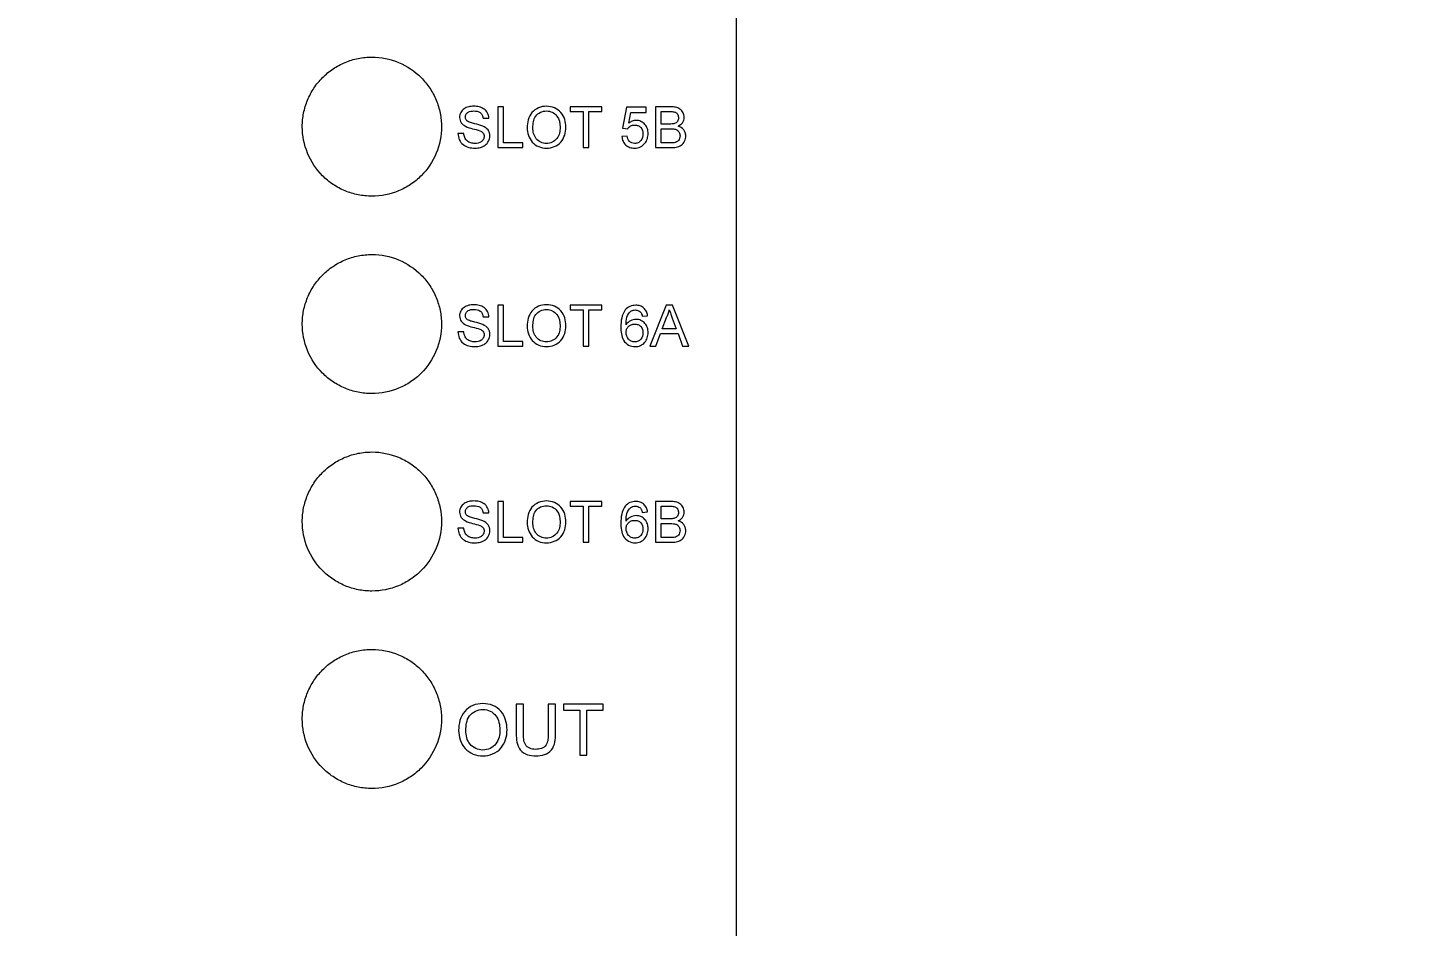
# Model space of a CAD drawing. Header units: millimetres. Extents: x -565 to 210, y 0 to 297.
# Drawn here: x 86.14 to 121.3, y 128.44 to 151.04 of the extents above; entities that cross this region are included whole.
import ezdxf

# ---------------------------------------------------------------- set-up
doc = ezdxf.new("R2010")
doc.units = ezdxf.units.MM
doc.styles.add('SLDTEXTSTYLE2', font='TXT', dxfattribs={"width": 0.605})
doc.dimstyles.new('SLDDIMSTYLE0', dxfattribs={"dimtxt": 2.568319, "dimasz": 3.5, "dimexe": 0, "dimexo": 0.0625, "dimgap": 0.64208, "dimtad": 2, "dimrnd": 1e-09, "dimzin": 12, "dimdsep": 46, "dimtxsty": 'SLDTEXTSTYLE2', "dimsah": 1, "dimcen": 0.09, "dimadec": 0, "dimazin": 0, "dimtfac": 1, "dimtofl": 0, "dimtmove": 0, "dimatfit": 3, "dimfxl": 1, "dimtolj": 1, "dimtzin": 12, "dimarcsym": 0})
doc.dimstyles.new('SLDDIMSTYLE3', dxfattribs={"dimtxt": 2.568319, "dimasz": 3.5, "dimexe": 0, "dimexo": 0.0625, "dimgap": 0.64208, "dimtad": 2, "dimrnd": 1e-09, "dimzin": 12, "dimdsep": 46, "dimtxsty": 'SLDTEXTSTYLE2', "dimblk1": 'NONE', "dimblk2": 'NONE', "dimsah": 1, "dimcen": 0.09, "dimadec": 0, "dimazin": 0, "dimtfac": 1, "dimtofl": 0, "dimtmove": 0, "dimatfit": 3, "dimldrblk": 'NONE', "dimfxl": 1, "dimtolj": 1, "dimtzin": 12, "dimarcsym": 0})

# ---------------------------------------------------------------- blocks, each defined once
blk = doc.blocks.new('*D4')
at = {"color": 7, "linetype": 'Continuous', "lineweight": 0}
for p, q in [((87.635, 263.055), (69.466, 263.055)), ((70.466, 263.055), (70.466, 108.812)), ((88.135, 108.812), (69.466, 108.812))]:
    blk.add_line(p, q, dxfattribs=at)
for points in [[(70.466, 263.055), (69.928, 259.555), (71.005, 259.555)], [(70.466, 108.812), (71.005, 112.312), (69.928, 112.312)]]:
    blk.add_solid(points, dxfattribs=at)
at = {"color": 7, "linetype": 'Continuous', "lineweight": 0, "insert": (67.056, 195.688), "char_height": 2.6458, "attachment_point": 1, "rotation": 90, "style": 'SLDTEXTSTYLE2'}
blk.add_mtext('154.24', dxfattribs=at)
blk = doc.blocks.new('*D23')
at = {"color": 7, "linetype": 'Continuous', "lineweight": 0, "attachment_point": 1, "rotation": 353.613, "style": 'SLDTEXTSTYLE2'}
for s, insert, char_height in [('R', (122.903, 170.12), 2.646), ('719.48', (125.434, 169.837), 2.6458)]:
    blk.add_mtext(s, dxfattribs=dict(at, insert=insert, char_height=char_height))
blk = doc.blocks.new('_NONE')

msp = doc.modelspace()

# ---------------------------------------------------------------- linework, layer by layer
at = {"color": 7, "linetype": 'Continuous', "lineweight": 15}
for p, q in [((103.945, 243.655), (103.945, 111.76)), ((97.583, 148.765), (97.728, 148.765)), ((97.952, 149.054), (97.952, 148.027)), ((98.097, 149.054), (97.952, 149.054)), ((98.097, 148.146), (98.097, 149.054)), ((99.77, 149.054), (99.77, 148.936)), ((100.573, 149.054), (99.77, 149.054)), ((99.77, 148.936), (100.099, 148.936)), ((100.099, 148.936), (100.099, 148.027)), ((100.244, 148.936), (100.573, 148.936)), ((100.244, 148.027), (100.244, 148.936)), ((100.573, 148.936), (100.573, 149.054)), ((101.192, 149.041), (101.087, 148.514)), ((101.68, 149.041), (101.192, 149.041)), ((101.248, 148.643), (101.3, 148.909)), ((101.3, 148.909), (101.68, 148.909)), ((101.68, 148.909), (101.68, 149.041)), ((101.917, 149.054), (101.917, 148.027)), ((102.301, 149.054), (101.917, 149.054)), ((102.061, 148.936), (102.257, 148.936)), ((102.061, 148.62), (102.061, 148.936)), ((101.087, 148.514), (101.219, 148.501)), ((102.273, 148.62), (102.061, 148.62)), ((102.061, 148.501), (102.288, 148.501)), ((102.061, 148.146), (102.061, 148.501)), ((97.096, 148.383), (96.951, 148.383)), ((98.584, 148.146), (98.097, 148.146)), ((98.584, 148.027), (98.584, 148.146)), ((101.205, 148.317), (101.074, 148.304)), ((102.305, 148.146), (102.061, 148.146)), ((97.952, 148.027), (98.584, 148.027)), ((100.099, 148.027), (100.244, 148.027)), ((101.917, 148.027), (102.302, 148.027)), ((98.097, 144.06), (97.952, 144.06)), ((97.952, 144.06), (97.952, 143.033)), ((98.097, 143.151), (98.097, 144.06)), ((100.573, 144.06), (99.77, 144.06)), ((99.77, 144.06), (99.77, 143.942)), ((99.77, 143.942), (100.099, 143.942)), ((100.099, 143.942), (100.099, 143.033)), ((100.244, 143.942), (100.573, 143.942)), ((100.244, 143.033), (100.244, 143.942)), ((100.573, 143.942), (100.573, 144.06)), ((102.184, 144.06), (101.776, 143.033)), ((102.347, 144.06), (102.184, 144.06)), ((102.755, 143.033), (102.347, 144.06)), ((97.583, 143.771), (97.728, 143.771)), ((101.587, 143.784), (101.719, 143.797)), ((102.09, 143.468), (102.195, 143.752)), ((102.341, 143.738), (102.441, 143.468)), ((97.096, 143.389), (96.951, 143.389)), ((98.584, 143.151), (98.097, 143.151)), ((98.584, 143.033), (98.584, 143.151)), ((101.93, 143.033), (102.047, 143.349)), ((102.047, 143.349), (102.485, 143.349)), ((102.441, 143.468), (102.09, 143.468)), ((102.485, 143.349), (102.601, 143.033)), ((97.952, 143.033), (98.584, 143.033)), ((100.099, 143.033), (100.244, 143.033)), ((101.776, 143.033), (101.93, 143.033)), ((102.601, 143.033), (102.755, 143.033)), ((97.952, 139.122), (97.952, 138.095)), ((98.097, 139.122), (97.952, 139.122)), ((98.097, 138.214), (98.097, 139.122)), ((100.573, 139.122), (99.77, 139.122)), ((99.77, 139.122), (99.77, 139.004)), ((99.77, 139.004), (100.099, 139.004)), ((100.099, 139.004), (100.099, 138.095)), ((100.244, 139.004), (100.573, 139.004)), ((100.244, 138.095), (100.244, 139.004)), ((100.573, 139.004), (100.573, 139.122)), ((101.917, 139.122), (101.917, 138.095)), ((102.301, 139.122), (101.917, 139.122)), ((102.061, 139.004), (102.257, 139.004)), ((102.061, 138.688), (102.061, 139.004)), ((97.583, 138.833), (97.728, 138.833)), ((101.587, 138.846), (101.719, 138.859)), ((102.273, 138.688), (102.061, 138.688)), ((102.061, 138.569), (102.288, 138.569)), ((102.061, 138.214), (102.061, 138.569)), ((97.096, 138.451), (96.951, 138.451)), ((98.584, 138.214), (98.097, 138.214)), ((98.584, 138.095), (98.584, 138.214)), ((102.305, 138.214), (102.061, 138.214)), ((97.952, 138.095), (98.584, 138.095)), ((100.099, 138.095), (100.244, 138.095)), ((101.917, 138.095), (102.302, 138.095)), ((98.416, 134.021), (98.416, 133.282)), ((98.598, 134.021), (98.416, 134.021)), ((98.598, 133.291), (98.598, 134.021)), ((99.404, 134.021), (99.223, 134.021)), ((99.223, 134.021), (99.223, 133.291)), ((99.404, 133.282), (99.404, 134.021)), ((99.602, 134.021), (99.602, 133.873)), ((100.606, 134.021), (99.602, 134.021)), ((100.606, 133.873), (100.606, 134.021)), ((99.602, 133.873), (100.013, 133.873)), ((100.013, 133.873), (100.013, 132.737)), ((100.195, 133.873), (100.606, 133.873)), ((100.195, 132.737), (100.195, 133.873)), ((100.013, 132.737), (100.195, 132.737))]:
    msp.add_line(p, q, dxfattribs=at)
for points, knots in [([(96.535, 148.554), (96.535, 148.669), (96.524, 148.783), (96.48, 149.005), (96.447, 149.116), (96.359, 149.328), (96.306, 149.428), (96.18, 149.618), (96.106, 149.708), (95.864, 149.951), (95.669, 150.082), (95.247, 150.258), (95.015, 150.304), (94.672, 150.304), (94.555, 150.293), (94.33, 150.248), (94.22, 150.215), (94.008, 150.126), (93.905, 150.071), (93.716, 149.944), (93.627, 149.871), (93.464, 149.708), (93.392, 149.619), (93.266, 149.43), (93.211, 149.327), (93.124, 149.116), (93.091, 149.007), (93.047, 148.784), (93.035, 148.668), (93.035, 148.327), (93.081, 148.098), (93.254, 147.678), (93.383, 147.483), (93.624, 147.24), (93.714, 147.166), (93.905, 147.038), (94.005, 146.984), (94.217, 146.895), (94.329, 146.861), (94.554, 146.816), (94.668, 146.805), (95.015, 146.804), (95.243, 146.85), (95.563, 146.982), (95.664, 147.036), (95.854, 147.164), (95.944, 147.238), (96.186, 147.48), (96.316, 147.675), (96.489, 148.095), (96.535, 148.324), (96.535, 148.554)], [0, 0, 0, 0, 0.03125, 0.03125, 0.0625, 0.0625, 0.09375, 0.09375, 0.125, 0.125, 0.1875, 0.1875, 0.25, 0.25, 0.28125, 0.28125, 0.3125, 0.3125, 0.34375, 0.34375, 0.375, 0.375, 0.40625, 0.40625, 0.4375, 0.4375, 0.46875, 0.46875, 0.5, 0.5, 0.5625, 0.5625, 0.625, 0.625, 0.65625, 0.65625, 0.6875, 0.6875, 0.71875, 0.71875, 0.75, 0.75, 0.8125, 0.8125, 0.84375, 0.84375, 0.875, 0.875, 0.9375, 0.9375, 1, 1, 1, 1]), ([(97.347, 149.068), (97.305, 149.066), (97.262, 149.063), (97.18, 149.042), (97.14, 149.027), (97.069, 148.978), (97.041, 148.946), (97.001, 148.871), (96.992, 148.829), (96.991, 148.786)], [0, 0, 0, 0, 0.25, 0.25, 0.5, 0.5, 0.75, 0.75, 1, 1, 1, 1]), ([(96.991, 148.786), (96.992, 148.739), (97.005, 148.691), (97.06, 148.615), (97.1, 148.587), (97.142, 148.564)], [0, 0, 0, 0, 0.5, 0.5, 1, 1, 1, 1]), ([(97.136, 148.796), (97.136, 148.821), (97.142, 148.846), (97.168, 148.888), (97.187, 148.906), (97.251, 148.945), (97.303, 148.949), (97.353, 148.949)], [0, 0, 0, 0, 0.25, 0.25, 0.5, 0.5, 1, 1, 1, 1]), ([(97.172, 148.705), (97.167, 148.711), (97.161, 148.717), (97.156, 148.724), (97.149, 148.734), (97.144, 148.745), (97.141, 148.757), (97.137, 148.77), (97.136, 148.783), (97.136, 148.796)], [0, 0, 0, 0, 0.0000249174, 0.0000249174, 0.0000249174, 0.0000624933, 0.0000624933, 0.0000624933, 0.000102033, 0.000102033, 0.000102033, 0.000102033]), ([(97.728, 148.765), (97.725, 148.81), (97.716, 148.855), (97.675, 148.935), (97.645, 148.971), (97.571, 149.023), (97.528, 149.041), (97.439, 149.063), (97.393, 149.066), (97.347, 149.068)], [0, 0, 0, 0, 0.25, 0.25, 0.5, 0.5, 0.75, 0.75, 1, 1, 1, 1]), ([(97.353, 148.949), (97.408, 148.948), (97.466, 148.941), (97.533, 148.891), (97.551, 148.869), (97.574, 148.819), (97.58, 148.792), (97.583, 148.765)], [0, 0, 0, 0, 0.5, 0.5, 0.75, 0.75, 1, 1, 1, 1]), ([(99.178, 149.068), (99.109, 149.066), (99.04, 149.056), (98.913, 149.003), (98.857, 148.961), (98.768, 148.857), (98.736, 148.795), (98.697, 148.664), (98.691, 148.595), (98.69, 148.527)], [0, 0, 0, 0, 0.25, 0.25, 0.5, 0.5, 0.75, 0.75, 1, 1, 1, 1]), ([(98.835, 148.525), (98.835, 148.577), (98.838, 148.628), (98.859, 148.729), (98.877, 148.778), (98.939, 148.862), (98.981, 148.894), (99.074, 148.939), (99.126, 148.948), (99.178, 148.949)], [0, 0, 0, 0, 0.25, 0.25, 0.5, 0.5, 0.75, 0.75, 1, 1, 1, 1]), ([(99.664, 148.539), (99.663, 148.606), (99.656, 148.672), (99.615, 148.8), (99.583, 148.861), (99.494, 148.963), (99.438, 149.002), (99.314, 149.055), (99.246, 149.066), (99.178, 149.068)], [0, 0, 0, 0, 0.25, 0.25, 0.5, 0.5, 0.75, 0.75, 1, 1, 1, 1]), ([(99.178, 148.949), (99.229, 148.948), (99.279, 148.938), (99.369, 148.895), (99.409, 148.862), (99.498, 148.742), (99.519, 148.64), (99.52, 148.54)], [0, 0, 0, 0, 0.25, 0.25, 0.5, 0.5, 1, 1, 1, 1]), ([(102.257, 148.936), (102.285, 148.936), (102.312, 148.935), (102.367, 148.93), (102.395, 148.927), (102.446, 148.903), (102.466, 148.882), (102.491, 148.832), (102.495, 148.803), (102.496, 148.775)], [0, 0, 0, 0, 0.25, 0.25, 0.5, 0.5, 0.75, 0.75, 1, 1, 1, 1]), ([(102.641, 148.788), (102.639, 148.829), (102.631, 148.869), (102.594, 148.941), (102.568, 148.973), (102.502, 149.02), (102.463, 149.035), (102.383, 149.052), (102.342, 149.054), (102.301, 149.054)], [0, 0, 0, 0, 0.25, 0.25, 0.5, 0.5, 0.75, 0.75, 1, 1, 1, 1]), ([(102.496, 148.775), (102.495, 148.744), (102.49, 148.712), (102.455, 148.66), (102.427, 148.642), (102.397, 148.632)], [0, 0, 0, 0, 0.5, 0.5, 1, 1, 1, 1]), ([(102.487, 148.567), (102.529, 148.589), (102.57, 148.616), (102.611, 148.674), (102.622, 148.696), (102.637, 148.741), (102.64, 148.764), (102.641, 148.788)], [0, 0, 0, 0, 0.5, 0.5, 0.75, 0.75, 1, 1, 1, 1]), ([(97.142, 148.564), (97.199, 148.536), (97.259, 148.519), (97.38, 148.487), (97.442, 148.474), (97.5, 148.45)], [0, 0, 0, 0, 0.5, 0.5, 1, 1, 1, 1]), ([(97.576, 148.567), (97.51, 148.595), (97.441, 148.612), (97.337, 148.638), (97.302, 148.647), (97.234, 148.669), (97.2, 148.682), (97.172, 148.705)], [0, 0, 0, 0, 0.5, 0.5, 0.75, 0.75, 1, 1, 1, 1]), ([(97.5, 148.45), (97.529, 148.438), (97.558, 148.423), (97.599, 148.375), (97.608, 148.343), (97.61, 148.312)], [0, 0, 0, 0, 0.5, 0.5, 1, 1, 1, 1]), ([(97.755, 148.319), (97.754, 148.373), (97.738, 148.427), (97.674, 148.514), (97.626, 148.544), (97.576, 148.567)], [0, 0, 0, 0, 0.5, 0.5, 1, 1, 1, 1]), ([(98.69, 148.527), (98.69, 148.461), (98.701, 148.397), (98.744, 148.273), (98.776, 148.214), (98.866, 148.116), (98.921, 148.077), (99.043, 148.026), (99.11, 148.015), (99.177, 148.014)], [0, 0, 0, 0, 0.25, 0.25, 0.5, 0.5, 0.75, 0.75, 1, 1, 1, 1]), ([(99.176, 148.132), (99.127, 148.134), (99.078, 148.142), (98.99, 148.183), (98.951, 148.214), (98.889, 148.289), (98.866, 148.334), (98.84, 148.428), (98.835, 148.477), (98.835, 148.525)], [0, 0, 0, 0, 0.25, 0.25, 0.5, 0.5, 0.75, 0.75, 1, 1, 1, 1]), ([(99.52, 148.54), (99.519, 148.49), (99.515, 148.441), (99.491, 148.345), (99.47, 148.298), (99.409, 148.219), (99.369, 148.186), (99.278, 148.142), (99.227, 148.134), (99.176, 148.132)], [0, 0, 0, 0, 0.25, 0.25, 0.5, 0.5, 0.75, 0.75, 1, 1, 1, 1]), ([(99.177, 148.014), (99.245, 148.015), (99.312, 148.026), (99.436, 148.078), (99.493, 148.116), (99.582, 148.217), (99.614, 148.278), (99.655, 148.404), (99.663, 148.472), (99.664, 148.539)], [0, 0, 0, 0, 0.25, 0.25, 0.5, 0.5, 0.75, 0.75, 1, 1, 1, 1]), ([(101.219, 148.501), (101.238, 148.53), (101.263, 148.554), (101.324, 148.588), (101.359, 148.592), (101.394, 148.593)], [0, 0, 0, 0, 0.5, 0.5, 1, 1, 1, 1]), ([(101.431, 148.712), (101.397, 148.711), (101.364, 148.705), (101.303, 148.681), (101.274, 148.663), (101.248, 148.643)], [0, 0, 0, 0, 0.5, 0.5, 1, 1, 1, 1]), ([(101.394, 148.593), (101.423, 148.593), (101.451, 148.59), (101.506, 148.571), (101.531, 148.554), (101.587, 148.489), (101.599, 148.429), (101.6, 148.372)], [0, 0, 0, 0, 0.25, 0.25, 0.5, 0.5, 1, 1, 1, 1]), ([(101.732, 148.379), (101.731, 148.421), (101.727, 148.462), (101.701, 148.541), (101.68, 148.578), (101.625, 148.642), (101.592, 148.668), (101.515, 148.704), (101.473, 148.711), (101.431, 148.712)], [0, 0, 0, 0, 0.25, 0.25, 0.5, 0.5, 0.75, 0.75, 1, 1, 1, 1]), ([(102.397, 148.632), (102.387, 148.629), (102.377, 148.627), (102.366, 148.625), (102.356, 148.624), (102.346, 148.623), (102.335, 148.622), (102.315, 148.62), (102.294, 148.62), (102.273, 148.62)], [0, 0, 0, 0, 0.0000312458, 0.0000312458, 0.0000312458, 0.0000623716, 0.0000623716, 0.0000623716, 0.0001243412, 0.0001243412, 0.0001243412, 0.0001243412]), ([(102.288, 148.501), (102.317, 148.501), (102.346, 148.5), (102.404, 148.492), (102.433, 148.486), (102.484, 148.457), (102.504, 148.434), (102.53, 148.382), (102.535, 148.353), (102.536, 148.323)], [0, 0, 0, 0, 0.25, 0.25, 0.5, 0.5, 0.75, 0.75, 1, 1, 1, 1]), ([(102.681, 148.321), (102.68, 148.35), (102.677, 148.377), (102.659, 148.431), (102.646, 148.456), (102.593, 148.522), (102.541, 148.55), (102.487, 148.567)], [0, 0, 0, 0, 0.25, 0.25, 0.5, 0.5, 1, 1, 1, 1]), ([(96.951, 148.383), (96.953, 148.33), (96.962, 148.278), (97.006, 148.18), (97.039, 148.136), (97.12, 148.068), (97.171, 148.046), (97.274, 148.019), (97.328, 148.014), (97.381, 148.014)], [0, 0, 0, 0, 0.25, 0.25, 0.5, 0.5, 0.75, 0.75, 1, 1, 1, 1]), ([(97.375, 148.132), (97.34, 148.133), (97.306, 148.137), (97.239, 148.158), (97.207, 148.174), (97.153, 148.219), (97.132, 148.249), (97.107, 148.313), (97.1, 148.348), (97.096, 148.383)], [0, 0, 0, 0, 0.25, 0.25, 0.5, 0.5, 0.75, 0.75, 1, 1, 1, 1]), ([(97.61, 148.312), (97.609, 148.284), (97.602, 148.257), (97.575, 148.21), (97.556, 148.189), (97.487, 148.143), (97.431, 148.133), (97.375, 148.132)], [0, 0, 0, 0, 0.25, 0.25, 0.5, 0.5, 1, 1, 1, 1]), ([(97.381, 148.014), (97.426, 148.015), (97.471, 148.019), (97.557, 148.043), (97.599, 148.062), (97.672, 148.115), (97.701, 148.149), (97.743, 148.229), (97.753, 148.273), (97.755, 148.319)], [0, 0, 0, 0, 0.25, 0.25, 0.5, 0.5, 0.75, 0.75, 1, 1, 1, 1]), ([(101.074, 148.304), (101.078, 148.264), (101.086, 148.225), (101.119, 148.152), (101.143, 148.12), (101.201, 148.065), (101.237, 148.045), (101.312, 148.019), (101.353, 148.015), (101.393, 148.014)], [0, 0, 0, 0, 0.25, 0.25, 0.5, 0.5, 0.75, 0.75, 1, 1, 1, 1]), ([(101.394, 148.132), (101.369, 148.133), (101.345, 148.136), (101.299, 148.153), (101.278, 148.167), (101.229, 148.22), (101.214, 148.269), (101.205, 148.317)], [0, 0, 0, 0, 0.25, 0.25, 0.5, 0.5, 1, 1, 1, 1]), ([(101.393, 148.014), (101.443, 148.015), (101.494, 148.023), (101.584, 148.066), (101.622, 148.1), (101.654, 148.139)], [0, 0, 0, 0, 0.5, 0.5, 1, 1, 1, 1]), ([(101.6, 148.372), (101.6, 148.312), (101.587, 148.252), (101.532, 148.181), (101.509, 148.161), (101.454, 148.138), (101.424, 148.133), (101.394, 148.132)], [0, 0, 0, 0, 0.5, 0.5, 0.75, 0.75, 1, 1, 1, 1]), ([(101.654, 148.139), (101.679, 148.173), (101.701, 148.212), (101.726, 148.293), (101.731, 148.336), (101.732, 148.379)], [0, 0, 0, 0, 0.5, 0.5, 1, 1, 1, 1]), ([(102.302, 148.027), (102.348, 148.027), (102.393, 148.03), (102.483, 148.046), (102.527, 148.061), (102.603, 148.112), (102.632, 148.149), (102.671, 148.23), (102.679, 148.276), (102.681, 148.321)], [0, 0, 0, 0, 0.25, 0.25, 0.5, 0.5, 0.75, 0.75, 1, 1, 1, 1]), ([(102.392, 148.151), (102.385, 148.149), (102.378, 148.148), (102.371, 148.148), (102.363, 148.147), (102.356, 148.147), (102.349, 148.146), (102.334, 148.146), (102.319, 148.146), (102.305, 148.146)], [0, 0, 0, 0, 0.00002204804, 0.00002204804, 0.00002204804, 0.00004410022, 0.00004410022, 0.00004410022, 0.00008808953, 0.00008808953, 0.00008808953, 0.00008808953]), ([(102.536, 148.323), (102.534, 148.282), (102.524, 148.241), (102.473, 148.176), (102.433, 148.159), (102.392, 148.151)], [0, 0, 0, 0, 0.5, 0.5, 1, 1, 1, 1]), ([(96.535, 143.586), (96.535, 143.701), (96.524, 143.815), (96.48, 144.037), (96.447, 144.148), (96.36, 144.359), (96.306, 144.46), (96.18, 144.65), (96.106, 144.74), (95.865, 144.983), (95.669, 145.114), (95.247, 145.29), (95.016, 145.336), (94.672, 145.336), (94.555, 145.325), (94.33, 145.28), (94.22, 145.247), (94.008, 145.158), (93.905, 145.103), (93.715, 144.976), (93.627, 144.903), (93.464, 144.739), (93.392, 144.651), (93.265, 144.461), (93.211, 144.359), (93.124, 144.148), (93.091, 144.039), (93.047, 143.816), (93.035, 143.7), (93.035, 143.359), (93.081, 143.13), (93.254, 142.71), (93.383, 142.515), (93.624, 142.272), (93.714, 142.198), (93.904, 142.07), (94.005, 142.016), (94.217, 141.927), (94.329, 141.893), (94.553, 141.848), (94.667, 141.836), (95.015, 141.836), (95.244, 141.882), (95.563, 142.014), (95.664, 142.069), (95.854, 142.196), (95.944, 142.27), (96.186, 142.513), (96.316, 142.708), (96.489, 143.128), (96.535, 143.356), (96.535, 143.586)], [0, 0, 0, 0, 0.03125, 0.03125, 0.0625, 0.0625, 0.09375, 0.09375, 0.125, 0.125, 0.1875, 0.1875, 0.25, 0.25, 0.28125, 0.28125, 0.3125, 0.3125, 0.34375, 0.34375, 0.375, 0.375, 0.40625, 0.40625, 0.4375, 0.4375, 0.46875, 0.46875, 0.5, 0.5, 0.5625, 0.5625, 0.625, 0.625, 0.65625, 0.65625, 0.6875, 0.6875, 0.71875, 0.71875, 0.75, 0.75, 0.8125, 0.8125, 0.84375, 0.84375, 0.875, 0.875, 0.9375, 0.9375, 1, 1, 1, 1]), ([(97.347, 144.073), (97.305, 144.072), (97.262, 144.069), (97.18, 144.048), (97.14, 144.032), (97.069, 143.984), (97.041, 143.952), (97.001, 143.877), (96.992, 143.835), (96.991, 143.792)], [0, 0, 0, 0, 0.25, 0.25, 0.5, 0.5, 0.75, 0.75, 1, 1, 1, 1]), ([(97.136, 143.802), (97.136, 143.827), (97.142, 143.852), (97.168, 143.894), (97.187, 143.912), (97.251, 143.95), (97.303, 143.955), (97.353, 143.955)], [0, 0, 0, 0, 0.25, 0.25, 0.5, 0.5, 1, 1, 1, 1]), ([(97.728, 143.771), (97.725, 143.816), (97.716, 143.861), (97.675, 143.941), (97.645, 143.977), (97.571, 144.029), (97.528, 144.047), (97.439, 144.069), (97.393, 144.072), (97.347, 144.073)], [0, 0, 0, 0, 0.25, 0.25, 0.5, 0.5, 0.75, 0.75, 1, 1, 1, 1]), ([(97.353, 143.955), (97.408, 143.954), (97.466, 143.947), (97.533, 143.897), (97.551, 143.875), (97.574, 143.825), (97.58, 143.798), (97.583, 143.771)], [0, 0, 0, 0, 0.5, 0.5, 0.75, 0.75, 1, 1, 1, 1]), ([(99.178, 144.073), (99.109, 144.072), (99.04, 144.062), (98.913, 144.008), (98.857, 143.966), (98.768, 143.863), (98.736, 143.801), (98.697, 143.67), (98.691, 143.601), (98.69, 143.533)], [0, 0, 0, 0, 0.25, 0.25, 0.5, 0.5, 0.75, 0.75, 1, 1, 1, 1]), ([(98.835, 143.531), (98.835, 143.583), (98.838, 143.634), (98.859, 143.734), (98.877, 143.784), (98.939, 143.867), (98.981, 143.899), (99.074, 143.944), (99.126, 143.954), (99.178, 143.955)], [0, 0, 0, 0, 0.25, 0.25, 0.5, 0.5, 0.75, 0.75, 1, 1, 1, 1]), ([(99.664, 143.545), (99.663, 143.612), (99.656, 143.678), (99.615, 143.806), (99.583, 143.867), (99.494, 143.969), (99.438, 144.008), (99.314, 144.061), (99.246, 144.072), (99.178, 144.073)], [0, 0, 0, 0, 0.25, 0.25, 0.5, 0.5, 0.75, 0.75, 1, 1, 1, 1]), ([(99.178, 143.955), (99.229, 143.954), (99.279, 143.944), (99.369, 143.901), (99.409, 143.868), (99.498, 143.748), (99.519, 143.646), (99.52, 143.546)], [0, 0, 0, 0, 0.25, 0.25, 0.5, 0.5, 1, 1, 1, 1]), ([(101.159, 143.944), (101.112, 143.884), (101.084, 143.813), (101.053, 143.665), (101.048, 143.589), (101.047, 143.514)], [0, 0, 0, 0, 0.5, 0.5, 1, 1, 1, 1]), ([(101.422, 144.06), (101.372, 144.059), (101.322, 144.052), (101.231, 144.013), (101.192, 143.981), (101.159, 143.944)], [0, 0, 0, 0, 0.5, 0.5, 1, 1, 1, 1]), ([(101.179, 143.569), (101.18, 143.632), (101.183, 143.696), (101.217, 143.817), (101.253, 143.871), (101.302, 143.911)], [0, 0, 0, 0, 0.5, 0.5, 1, 1, 1, 1]), ([(101.302, 143.911), (101.31, 143.916), (101.319, 143.921), (101.328, 143.925), (101.337, 143.928), (101.346, 143.932), (101.356, 143.934), (101.375, 143.939), (101.394, 143.941), (101.414, 143.942)], [0, 0, 0, 0, 0.0000295157, 0.0000295157, 0.0000295157, 0.0000591485, 0.0000591485, 0.0000591485, 0.0001180455, 0.0001180455, 0.0001180455, 0.0001180455]), ([(101.414, 143.942), (101.426, 143.941), (101.437, 143.941), (101.449, 143.939), (101.467, 143.935), (101.485, 143.929), (101.501, 143.919), (101.515, 143.911), (101.528, 143.9), (101.54, 143.889)], [0, 0, 0, 0, 0.0000352647, 0.0000352647, 0.0000352647, 0.0000916219, 0.0000916219, 0.0000916219, 0.0001410577, 0.0001410577, 0.0001410577, 0.0001410577]), ([(101.719, 143.797), (101.714, 143.833), (101.706, 143.868), (101.675, 143.934), (101.653, 143.964), (101.599, 144.014), (101.566, 144.032), (101.496, 144.056), (101.459, 144.06), (101.422, 144.06)], [0, 0, 0, 0, 0.25, 0.25, 0.5, 0.5, 0.75, 0.75, 1, 1, 1, 1]), ([(101.54, 143.889), (101.546, 143.882), (101.552, 143.874), (101.557, 143.866), (101.562, 143.857), (101.566, 143.848), (101.57, 143.839), (101.577, 143.821), (101.583, 143.803), (101.587, 143.784)], [0, 0, 0, 0, 0.0000293952, 0.0000293952, 0.0000293952, 0.0000588209, 0.0000588209, 0.0000588209, 0.0001176679, 0.0001176679, 0.0001176679, 0.0001176679]), ([(102.195, 143.752), (102.211, 143.782), (102.225, 143.813), (102.236, 143.844), (102.242, 143.86), (102.248, 143.876), (102.253, 143.892), (102.258, 143.909), (102.262, 143.925), (102.266, 143.942)], [0, 0, 0, 0, 0.0001015032, 0.0001015032, 0.0001015032, 0.0001528195, 0.0001528195, 0.0001528195, 0.0002043719, 0.0002043719, 0.0002043719, 0.0002043719]), ([(102.266, 143.942), (102.272, 143.925), (102.278, 143.908), (102.285, 143.891), (102.291, 143.874), (102.297, 143.857), (102.303, 143.84), (102.31, 143.823), (102.316, 143.806), (102.322, 143.789), (102.329, 143.772), (102.335, 143.755), (102.341, 143.738)], [0, 0, 0, 0, 0.0000548857, 0.0000548857, 0.0000548857, 0.0001097683, 0.0001097683, 0.0001097683, 0.0001646528, 0.0001646528, 0.0001646528, 0.0002195373, 0.0002195373, 0.0002195373, 0.0002195373]), ([(96.991, 143.792), (96.992, 143.745), (97.005, 143.697), (97.06, 143.621), (97.1, 143.593), (97.142, 143.57)], [0, 0, 0, 0, 0.5, 0.5, 1, 1, 1, 1]), ([(97.172, 143.711), (97.167, 143.717), (97.161, 143.723), (97.156, 143.73), (97.149, 143.74), (97.144, 143.751), (97.141, 143.763), (97.137, 143.776), (97.136, 143.789), (97.136, 143.802)], [0, 0, 0, 0, 0.0000249173, 0.0000249173, 0.0000249173, 0.0000625258, 0.0000625258, 0.0000625258, 0.0001021142, 0.0001021142, 0.0001021142, 0.0001021142]), ([(97.142, 143.57), (97.199, 143.542), (97.259, 143.525), (97.38, 143.493), (97.442, 143.48), (97.5, 143.456)], [0, 0, 0, 0, 0.5, 0.5, 1, 1, 1, 1]), ([(97.576, 143.573), (97.51, 143.601), (97.441, 143.618), (97.337, 143.644), (97.302, 143.653), (97.234, 143.675), (97.2, 143.688), (97.172, 143.711)], [0, 0, 0, 0, 0.5, 0.5, 0.75, 0.75, 1, 1, 1, 1]), ([(97.755, 143.325), (97.754, 143.379), (97.738, 143.433), (97.674, 143.52), (97.626, 143.55), (97.576, 143.573)], [0, 0, 0, 0, 0.5, 0.5, 1, 1, 1, 1]), ([(98.69, 143.533), (98.69, 143.467), (98.701, 143.403), (98.744, 143.279), (98.776, 143.22), (98.866, 143.122), (98.921, 143.083), (99.043, 143.032), (99.11, 143.021), (99.177, 143.02)], [0, 0, 0, 0, 0.25, 0.25, 0.5, 0.5, 0.75, 0.75, 1, 1, 1, 1]), ([(99.176, 143.138), (99.127, 143.14), (99.078, 143.148), (98.99, 143.189), (98.95, 143.22), (98.889, 143.295), (98.866, 143.34), (98.84, 143.434), (98.835, 143.483), (98.835, 143.531)], [0, 0, 0, 0, 0.25, 0.25, 0.5, 0.5, 0.75, 0.75, 1, 1, 1, 1]), ([(99.52, 143.546), (99.519, 143.496), (99.515, 143.447), (99.491, 143.351), (99.47, 143.304), (99.409, 143.225), (99.369, 143.192), (99.278, 143.148), (99.227, 143.14), (99.176, 143.138)], [0, 0, 0, 0, 0.25, 0.25, 0.5, 0.5, 0.75, 0.75, 1, 1, 1, 1]), ([(99.177, 143.02), (99.245, 143.021), (99.312, 143.032), (99.436, 143.084), (99.493, 143.122), (99.582, 143.223), (99.614, 143.284), (99.655, 143.41), (99.663, 143.478), (99.664, 143.545)], [0, 0, 0, 0, 0.25, 0.25, 0.5, 0.5, 0.75, 0.75, 1, 1, 1, 1]), ([(101.047, 143.514), (101.048, 143.456), (101.051, 143.399), (101.07, 143.285), (101.087, 143.229), (101.146, 143.129), (101.189, 143.087), (101.291, 143.033), (101.349, 143.021), (101.407, 143.02)], [0, 0, 0, 0, 0.25, 0.25, 0.5, 0.5, 0.75, 0.75, 1, 1, 1, 1]), ([(101.429, 143.705), (101.379, 143.703), (101.33, 143.692), (101.243, 143.646), (101.208, 143.61), (101.179, 143.569)], [0, 0, 0, 0, 0.5, 0.5, 1, 1, 1, 1]), ([(101.179, 143.374), (101.18, 143.402), (101.183, 143.429), (101.202, 143.481), (101.218, 143.505), (101.259, 143.545), (101.283, 143.561), (101.335, 143.581), (101.364, 143.586), (101.392, 143.586)], [0, 0, 0, 0, 0.25, 0.25, 0.5, 0.5, 0.75, 0.75, 1, 1, 1, 1]), ([(101.392, 143.586), (101.421, 143.586), (101.449, 143.582), (101.503, 143.563), (101.527, 143.546), (101.586, 143.483), (101.6, 143.424), (101.6, 143.367)], [0, 0, 0, 0, 0.25, 0.25, 0.5, 0.5, 1, 1, 1, 1]), ([(101.732, 143.371), (101.731, 143.413), (101.727, 143.454), (101.701, 143.534), (101.68, 143.571), (101.624, 143.634), (101.59, 143.661), (101.513, 143.697), (101.471, 143.704), (101.429, 143.705)], [0, 0, 0, 0, 0.25, 0.25, 0.5, 0.5, 0.75, 0.75, 1, 1, 1, 1]), ([(96.951, 143.389), (96.953, 143.335), (96.962, 143.284), (97.006, 143.186), (97.038, 143.142), (97.12, 143.074), (97.171, 143.052), (97.274, 143.025), (97.328, 143.02), (97.381, 143.02)], [0, 0, 0, 0, 0.25, 0.25, 0.5, 0.5, 0.75, 0.75, 1, 1, 1, 1]), ([(97.375, 143.138), (97.34, 143.139), (97.305, 143.143), (97.239, 143.164), (97.207, 143.18), (97.153, 143.225), (97.132, 143.255), (97.107, 143.319), (97.1, 143.354), (97.096, 143.389)], [0, 0, 0, 0, 0.25, 0.25, 0.5, 0.5, 0.75, 0.75, 1, 1, 1, 1]), ([(97.61, 143.318), (97.609, 143.29), (97.602, 143.263), (97.575, 143.215), (97.556, 143.195), (97.487, 143.149), (97.431, 143.139), (97.375, 143.138)], [0, 0, 0, 0, 0.25, 0.25, 0.5, 0.5, 1, 1, 1, 1]), ([(97.381, 143.02), (97.427, 143.021), (97.471, 143.025), (97.557, 143.049), (97.599, 143.068), (97.672, 143.121), (97.701, 143.155), (97.743, 143.235), (97.753, 143.279), (97.755, 143.325)], [0, 0, 0, 0, 0.25, 0.25, 0.5, 0.5, 0.75, 0.75, 1, 1, 1, 1]), ([(97.5, 143.456), (97.529, 143.444), (97.558, 143.429), (97.599, 143.381), (97.608, 143.349), (97.61, 143.318)], [0, 0, 0, 0, 0.5, 0.5, 1, 1, 1, 1]), ([(101.397, 143.138), (101.367, 143.139), (101.337, 143.144), (101.282, 143.167), (101.257, 143.186), (101.199, 143.254), (101.181, 143.314), (101.179, 143.374)], [0, 0, 0, 0, 0.25, 0.25, 0.5, 0.5, 1, 1, 1, 1]), ([(101.6, 143.367), (101.6, 143.31), (101.587, 143.251), (101.532, 143.185), (101.508, 143.167), (101.456, 143.143), (101.426, 143.139), (101.397, 143.138)], [0, 0, 0, 0, 0.5, 0.5, 0.75, 0.75, 1, 1, 1, 1]), ([(101.407, 143.02), (101.453, 143.02), (101.498, 143.028), (101.579, 143.064), (101.617, 143.09), (101.674, 143.158), (101.696, 143.198), (101.725, 143.282), (101.731, 143.327), (101.732, 143.371)], [0, 0, 0, 0, 0.25, 0.25, 0.5, 0.5, 0.75, 0.75, 1, 1, 1, 1]), ([(96.535, 138.618), (96.535, 138.733), (96.524, 138.846), (96.48, 139.069), (96.447, 139.18), (96.36, 139.391), (96.306, 139.491), (96.18, 139.681), (96.107, 139.772), (95.945, 139.933), (95.857, 140.006), (95.666, 140.135), (95.564, 140.19), (95.247, 140.322), (95.016, 140.368), (94.672, 140.368), (94.555, 140.357), (94.329, 140.312), (94.22, 140.278), (94.007, 140.19), (93.905, 140.135), (93.715, 140.007), (93.627, 139.935), (93.464, 139.771), (93.391, 139.682), (93.265, 139.493), (93.211, 139.391), (93.124, 139.179), (93.091, 139.071), (93.047, 138.847), (93.035, 138.732), (93.035, 138.391), (93.081, 138.162), (93.253, 137.742), (93.383, 137.547), (93.624, 137.304), (93.713, 137.23), (93.904, 137.102), (94.005, 137.048), (94.217, 136.959), (94.328, 136.925), (94.553, 136.88), (94.667, 136.868), (95.015, 136.868), (95.244, 136.914), (95.563, 137.047), (95.664, 137.101), (95.854, 137.228), (95.944, 137.302), (96.186, 137.545), (96.316, 137.74), (96.489, 138.16), (96.535, 138.388), (96.535, 138.618)], [0, 0, 0, 0, 0.03125, 0.03125, 0.0625, 0.0625, 0.09375, 0.09375, 0.125, 0.125, 0.15625, 0.15625, 0.1875, 0.1875, 0.25, 0.25, 0.28125, 0.28125, 0.3125, 0.3125, 0.34375, 0.34375, 0.375, 0.375, 0.40625, 0.40625, 0.4375, 0.4375, 0.46875, 0.46875, 0.5, 0.5, 0.5625, 0.5625, 0.625, 0.625, 0.65625, 0.65625, 0.6875, 0.6875, 0.71875, 0.71875, 0.75, 0.75, 0.8125, 0.8125, 0.84375, 0.84375, 0.875, 0.875, 0.9375, 0.9375, 1, 1, 1, 1]), ([(97.347, 139.136), (97.305, 139.134), (97.262, 139.131), (97.18, 139.11), (97.14, 139.095), (97.069, 139.046), (97.041, 139.014), (97.001, 138.939), (96.992, 138.897), (96.991, 138.854)], [0, 0, 0, 0, 0.25, 0.25, 0.5, 0.5, 0.75, 0.75, 1, 1, 1, 1]), ([(97.136, 138.864), (97.136, 138.889), (97.142, 138.914), (97.168, 138.956), (97.186, 138.974), (97.251, 139.013), (97.303, 139.017), (97.353, 139.017)], [0, 0, 0, 0, 0.25, 0.25, 0.5, 0.5, 1, 1, 1, 1]), ([(97.728, 138.833), (97.725, 138.878), (97.716, 138.923), (97.675, 139.003), (97.645, 139.039), (97.571, 139.091), (97.528, 139.109), (97.439, 139.131), (97.393, 139.135), (97.347, 139.136)], [0, 0, 0, 0, 0.25, 0.25, 0.5, 0.5, 0.75, 0.75, 1, 1, 1, 1]), ([(97.353, 139.017), (97.409, 139.016), (97.466, 139.009), (97.533, 138.959), (97.551, 138.937), (97.574, 138.887), (97.58, 138.86), (97.583, 138.833)], [0, 0, 0, 0, 0.5, 0.5, 0.75, 0.75, 1, 1, 1, 1]), ([(99.178, 139.136), (99.109, 139.134), (99.04, 139.124), (98.913, 139.071), (98.857, 139.028), (98.768, 138.925), (98.736, 138.863), (98.697, 138.732), (98.691, 138.663), (98.69, 138.595)], [0, 0, 0, 0, 0.25, 0.25, 0.5, 0.5, 0.75, 0.75, 1, 1, 1, 1]), ([(98.835, 138.594), (98.835, 138.645), (98.838, 138.696), (98.859, 138.797), (98.877, 138.846), (98.939, 138.93), (98.981, 138.961), (99.074, 139.007), (99.126, 139.016), (99.178, 139.017)], [0, 0, 0, 0, 0.25, 0.25, 0.5, 0.5, 0.75, 0.75, 1, 1, 1, 1]), ([(99.664, 138.607), (99.663, 138.674), (99.656, 138.74), (99.615, 138.868), (99.583, 138.929), (99.494, 139.031), (99.438, 139.07), (99.314, 139.123), (99.246, 139.134), (99.178, 139.136)], [0, 0, 0, 0, 0.25, 0.25, 0.5, 0.5, 0.75, 0.75, 1, 1, 1, 1]), ([(99.178, 139.017), (99.229, 139.016), (99.279, 139.006), (99.369, 138.963), (99.409, 138.93), (99.498, 138.81), (99.519, 138.708), (99.52, 138.608)], [0, 0, 0, 0, 0.25, 0.25, 0.5, 0.5, 1, 1, 1, 1]), ([(101.159, 139.006), (101.112, 138.946), (101.084, 138.875), (101.053, 138.727), (101.048, 138.652), (101.047, 138.576)], [0, 0, 0, 0, 0.5, 0.5, 1, 1, 1, 1]), ([(101.422, 139.122), (101.372, 139.121), (101.322, 139.114), (101.231, 139.075), (101.192, 139.043), (101.159, 139.006)], [0, 0, 0, 0, 0.5, 0.5, 1, 1, 1, 1]), ([(101.179, 138.631), (101.18, 138.694), (101.183, 138.758), (101.217, 138.879), (101.253, 138.933), (101.302, 138.973)], [0, 0, 0, 0, 0.5, 0.5, 1, 1, 1, 1]), ([(101.302, 138.973), (101.31, 138.978), (101.319, 138.983), (101.328, 138.987), (101.337, 138.991), (101.346, 138.994), (101.356, 138.996), (101.375, 139.001), (101.394, 139.003), (101.414, 139.004)], [0, 0, 0, 0, 0.0000295157, 0.0000295157, 0.0000295157, 0.0000591488, 0.0000591488, 0.0000591488, 0.000118057, 0.000118057, 0.000118057, 0.000118057]), ([(101.414, 139.004), (101.426, 139.004), (101.437, 139.003), (101.449, 139.001), (101.467, 138.997), (101.485, 138.991), (101.501, 138.982), (101.515, 138.973), (101.528, 138.963), (101.54, 138.951)], [0, 0, 0, 0, 0.0000352648, 0.0000352648, 0.0000352648, 0.0000915798, 0.0000915798, 0.0000915798, 0.0001410847, 0.0001410847, 0.0001410847, 0.0001410847]), ([(101.719, 138.859), (101.714, 138.895), (101.706, 138.93), (101.675, 138.996), (101.653, 139.026), (101.599, 139.076), (101.566, 139.094), (101.496, 139.118), (101.46, 139.122), (101.422, 139.122)], [0, 0, 0, 0, 0.25, 0.25, 0.5, 0.5, 0.75, 0.75, 1, 1, 1, 1]), ([(101.54, 138.951), (101.546, 138.944), (101.552, 138.936), (101.557, 138.928), (101.562, 138.919), (101.566, 138.91), (101.57, 138.901), (101.577, 138.884), (101.583, 138.865), (101.587, 138.846)], [0, 0, 0, 0, 0.0000293951, 0.0000293951, 0.0000293951, 0.0000588209, 0.0000588209, 0.0000588209, 0.0001177651, 0.0001177651, 0.0001177651, 0.0001177651]), ([(102.257, 139.004), (102.285, 139.004), (102.312, 139.003), (102.367, 138.999), (102.395, 138.995), (102.446, 138.971), (102.466, 138.95), (102.491, 138.9), (102.495, 138.871), (102.496, 138.843)], [0, 0, 0, 0, 0.25, 0.25, 0.5, 0.5, 0.75, 0.75, 1, 1, 1, 1]), ([(102.641, 138.856), (102.639, 138.897), (102.631, 138.937), (102.594, 139.009), (102.568, 139.041), (102.502, 139.088), (102.463, 139.103), (102.384, 139.12), (102.342, 139.122), (102.301, 139.122)], [0, 0, 0, 0, 0.25, 0.25, 0.5, 0.5, 0.75, 0.75, 1, 1, 1, 1]), ([(96.991, 138.854), (96.992, 138.807), (97.005, 138.759), (97.06, 138.683), (97.1, 138.655), (97.142, 138.632)], [0, 0, 0, 0, 0.5, 0.5, 1, 1, 1, 1]), ([(97.172, 138.773), (97.167, 138.779), (97.161, 138.785), (97.156, 138.792), (97.149, 138.802), (97.144, 138.814), (97.141, 138.825), (97.137, 138.838), (97.136, 138.851), (97.136, 138.864)], [0, 0, 0, 0, 0.0000249173, 0.0000249173, 0.0000249173, 0.0000625598, 0.0000625598, 0.0000625598, 0.0001021988, 0.0001021988, 0.0001021988, 0.0001021988]), ([(97.142, 138.632), (97.199, 138.604), (97.259, 138.588), (97.38, 138.555), (97.442, 138.542), (97.5, 138.518)], [0, 0, 0, 0, 0.5, 0.5, 1, 1, 1, 1]), ([(97.576, 138.635), (97.51, 138.663), (97.441, 138.68), (97.337, 138.706), (97.302, 138.715), (97.234, 138.737), (97.2, 138.75), (97.172, 138.773)], [0, 0, 0, 0, 0.5, 0.5, 0.75, 0.75, 1, 1, 1, 1]), ([(97.755, 138.387), (97.754, 138.441), (97.738, 138.495), (97.674, 138.582), (97.626, 138.612), (97.576, 138.635)], [0, 0, 0, 0, 0.5, 0.5, 1, 1, 1, 1]), ([(98.69, 138.595), (98.69, 138.529), (98.701, 138.465), (98.744, 138.341), (98.776, 138.282), (98.866, 138.184), (98.921, 138.145), (99.043, 138.094), (99.11, 138.083), (99.177, 138.082)], [0, 0, 0, 0, 0.25, 0.25, 0.5, 0.5, 0.75, 0.75, 1, 1, 1, 1]), ([(99.176, 138.2), (99.127, 138.202), (99.078, 138.21), (98.989, 138.251), (98.95, 138.282), (98.889, 138.358), (98.866, 138.402), (98.84, 138.496), (98.835, 138.545), (98.835, 138.594)], [0, 0, 0, 0, 0.25, 0.25, 0.5, 0.5, 0.75, 0.75, 1, 1, 1, 1]), ([(99.52, 138.608), (99.519, 138.558), (99.515, 138.509), (99.491, 138.414), (99.47, 138.367), (99.409, 138.287), (99.369, 138.254), (99.278, 138.21), (99.227, 138.202), (99.176, 138.2)], [0, 0, 0, 0, 0.25, 0.25, 0.5, 0.5, 0.75, 0.75, 1, 1, 1, 1]), ([(99.177, 138.082), (99.245, 138.083), (99.312, 138.095), (99.436, 138.147), (99.494, 138.185), (99.582, 138.285), (99.614, 138.346), (99.655, 138.473), (99.663, 138.54), (99.664, 138.607)], [0, 0, 0, 0, 0.25, 0.25, 0.5, 0.5, 0.75, 0.75, 1, 1, 1, 1]), ([(101.047, 138.576), (101.048, 138.518), (101.051, 138.461), (101.07, 138.348), (101.087, 138.291), (101.146, 138.191), (101.189, 138.15), (101.29, 138.095), (101.349, 138.084), (101.407, 138.082)], [0, 0, 0, 0, 0.25, 0.25, 0.5, 0.5, 0.75, 0.75, 1, 1, 1, 1]), ([(101.429, 138.767), (101.379, 138.765), (101.33, 138.754), (101.243, 138.708), (101.208, 138.672), (101.179, 138.631)], [0, 0, 0, 0, 0.5, 0.5, 1, 1, 1, 1]), ([(101.179, 138.436), (101.18, 138.464), (101.183, 138.491), (101.202, 138.544), (101.218, 138.568), (101.259, 138.607), (101.283, 138.623), (101.335, 138.644), (101.364, 138.648), (101.392, 138.648)], [0, 0, 0, 0, 0.25, 0.25, 0.5, 0.5, 0.75, 0.75, 1, 1, 1, 1]), ([(101.392, 138.648), (101.421, 138.648), (101.449, 138.645), (101.503, 138.625), (101.527, 138.608), (101.586, 138.546), (101.6, 138.486), (101.6, 138.429)], [0, 0, 0, 0, 0.25, 0.25, 0.5, 0.5, 1, 1, 1, 1]), ([(101.732, 138.433), (101.731, 138.475), (101.727, 138.517), (101.701, 138.596), (101.68, 138.633), (101.624, 138.697), (101.59, 138.723), (101.513, 138.759), (101.471, 138.766), (101.429, 138.767)], [0, 0, 0, 0, 0.25, 0.25, 0.5, 0.5, 0.75, 0.75, 1, 1, 1, 1]), ([(102.397, 138.7), (102.387, 138.697), (102.377, 138.695), (102.366, 138.693), (102.356, 138.692), (102.346, 138.691), (102.335, 138.69), (102.315, 138.688), (102.294, 138.688), (102.273, 138.688)], [0, 0, 0, 0, 0.0000312461, 0.0000312461, 0.0000312461, 0.0000623718, 0.0000623718, 0.0000623718, 0.0001243447, 0.0001243447, 0.0001243447, 0.0001243447]), ([(102.288, 138.569), (102.317, 138.569), (102.346, 138.568), (102.405, 138.56), (102.434, 138.554), (102.484, 138.525), (102.504, 138.502), (102.53, 138.45), (102.535, 138.421), (102.536, 138.391)], [0, 0, 0, 0, 0.25, 0.25, 0.5, 0.5, 0.75, 0.75, 1, 1, 1, 1]), ([(102.496, 138.843), (102.495, 138.812), (102.49, 138.78), (102.455, 138.728), (102.427, 138.71), (102.397, 138.7)], [0, 0, 0, 0, 0.5, 0.5, 1, 1, 1, 1]), ([(102.487, 138.635), (102.53, 138.657), (102.57, 138.684), (102.611, 138.742), (102.622, 138.764), (102.637, 138.809), (102.64, 138.832), (102.641, 138.856)], [0, 0, 0, 0, 0.5, 0.5, 0.75, 0.75, 1, 1, 1, 1]), ([(102.681, 138.389), (102.68, 138.418), (102.677, 138.445), (102.659, 138.499), (102.646, 138.524), (102.593, 138.59), (102.541, 138.618), (102.487, 138.635)], [0, 0, 0, 0, 0.25, 0.25, 0.5, 0.5, 1, 1, 1, 1]), ([(96.951, 138.451), (96.953, 138.398), (96.962, 138.346), (97.006, 138.249), (97.038, 138.204), (97.12, 138.136), (97.17, 138.114), (97.274, 138.087), (97.328, 138.082), (97.381, 138.082)], [0, 0, 0, 0, 0.25, 0.25, 0.5, 0.5, 0.75, 0.75, 1, 1, 1, 1]), ([(97.375, 138.2), (97.34, 138.202), (97.305, 138.205), (97.239, 138.226), (97.207, 138.242), (97.153, 138.287), (97.132, 138.317), (97.107, 138.381), (97.1, 138.416), (97.096, 138.451)], [0, 0, 0, 0, 0.25, 0.25, 0.5, 0.5, 0.75, 0.75, 1, 1, 1, 1]), ([(97.61, 138.38), (97.609, 138.352), (97.602, 138.325), (97.575, 138.278), (97.556, 138.257), (97.487, 138.212), (97.431, 138.202), (97.375, 138.2)], [0, 0, 0, 0, 0.25, 0.25, 0.5, 0.5, 1, 1, 1, 1]), ([(97.381, 138.082), (97.427, 138.083), (97.471, 138.087), (97.557, 138.111), (97.599, 138.13), (97.672, 138.183), (97.702, 138.218), (97.743, 138.297), (97.753, 138.342), (97.755, 138.387)], [0, 0, 0, 0, 0.25, 0.25, 0.5, 0.5, 0.75, 0.75, 1, 1, 1, 1]), ([(97.5, 138.518), (97.529, 138.506), (97.558, 138.491), (97.599, 138.443), (97.608, 138.411), (97.61, 138.38)], [0, 0, 0, 0, 0.5, 0.5, 1, 1, 1, 1]), ([(101.397, 138.2), (101.367, 138.201), (101.337, 138.206), (101.282, 138.229), (101.257, 138.248), (101.199, 138.316), (101.181, 138.376), (101.179, 138.436)], [0, 0, 0, 0, 0.25, 0.25, 0.5, 0.5, 1, 1, 1, 1]), ([(101.6, 138.429), (101.6, 138.372), (101.587, 138.313), (101.532, 138.247), (101.508, 138.229), (101.456, 138.206), (101.426, 138.201), (101.397, 138.2)], [0, 0, 0, 0, 0.5, 0.5, 0.75, 0.75, 1, 1, 1, 1]), ([(101.407, 138.082), (101.453, 138.083), (101.498, 138.09), (101.579, 138.126), (101.617, 138.152), (101.674, 138.22), (101.696, 138.26), (101.725, 138.344), (101.731, 138.389), (101.732, 138.433)], [0, 0, 0, 0, 0.25, 0.25, 0.5, 0.5, 0.75, 0.75, 1, 1, 1, 1]), ([(102.302, 138.095), (102.348, 138.096), (102.393, 138.098), (102.483, 138.114), (102.527, 138.129), (102.604, 138.18), (102.632, 138.217), (102.671, 138.299), (102.679, 138.344), (102.681, 138.389)], [0, 0, 0, 0, 0.25, 0.25, 0.5, 0.5, 0.75, 0.75, 1, 1, 1, 1]), ([(102.392, 138.219), (102.385, 138.218), (102.378, 138.216), (102.371, 138.216), (102.363, 138.215), (102.356, 138.215), (102.349, 138.214), (102.334, 138.214), (102.319, 138.214), (102.305, 138.214)], [0, 0, 0, 0, 0.00002204805, 0.00002204805, 0.00002204805, 0.00004410028, 0.00004410028, 0.00004410028, 0.00008809038, 0.00008809038, 0.00008809038, 0.00008809038]), ([(102.536, 138.391), (102.534, 138.35), (102.524, 138.309), (102.473, 138.244), (102.433, 138.227), (102.392, 138.219)], [0, 0, 0, 0, 0.5, 0.5, 1, 1, 1, 1]), ([(96.535, 133.65), (96.535, 133.765), (96.524, 133.878), (96.48, 134.101), (96.447, 134.211), (96.36, 134.423), (96.307, 134.523), (96.18, 134.713), (96.107, 134.803), (95.946, 134.965), (95.858, 135.038), (95.667, 135.166), (95.564, 135.221), (95.248, 135.354), (95.016, 135.4), (94.672, 135.4), (94.555, 135.389), (94.329, 135.344), (94.22, 135.31), (94.007, 135.222), (93.904, 135.167), (93.715, 135.039), (93.626, 134.966), (93.463, 134.803), (93.391, 134.714), (93.265, 134.524), (93.211, 134.422), (93.124, 134.211), (93.091, 134.102), (93.047, 133.879), (93.035, 133.764), (93.035, 133.423), (93.081, 133.195), (93.253, 132.775), (93.383, 132.579), (93.623, 132.337), (93.713, 132.263), (93.904, 132.134), (94.004, 132.08), (94.216, 131.991), (94.328, 131.957), (94.553, 131.912), (94.667, 131.9), (95.015, 131.9), (95.244, 131.946), (95.564, 132.079), (95.665, 132.133), (95.855, 132.26), (95.945, 132.335), (96.187, 132.577), (96.316, 132.772), (96.489, 133.192), (96.535, 133.42), (96.535, 133.65)], [0, 0, 0, 0, 0.03125, 0.03125, 0.0625, 0.0625, 0.09375, 0.09375, 0.125, 0.125, 0.15625, 0.15625, 0.1875, 0.1875, 0.25, 0.25, 0.28125, 0.28125, 0.3125, 0.3125, 0.34375, 0.34375, 0.375, 0.375, 0.40625, 0.40625, 0.4375, 0.4375, 0.46875, 0.46875, 0.5, 0.5, 0.5625, 0.5625, 0.625, 0.625, 0.65625, 0.65625, 0.6875, 0.6875, 0.71875, 0.71875, 0.75, 0.75, 0.8125, 0.8125, 0.84375, 0.84375, 0.875, 0.875, 0.9375, 0.9375, 1, 1, 1, 1]), ([(97.578, 134.037), (97.491, 134.035), (97.405, 134.023), (97.247, 133.956), (97.176, 133.903), (97.065, 133.774), (97.025, 133.696), (96.976, 133.532), (96.969, 133.447), (96.968, 133.362)], [0, 0, 0, 0, 0.25, 0.25, 0.5, 0.5, 0.75, 0.75, 1, 1, 1, 1]), ([(98.186, 133.377), (98.184, 133.461), (98.175, 133.543), (98.124, 133.703), (98.084, 133.779), (97.974, 133.906), (97.903, 133.955), (97.748, 134.022), (97.663, 134.036), (97.578, 134.037)], [0, 0, 0, 0, 0.25, 0.25, 0.5, 0.5, 0.75, 0.75, 1, 1, 1, 1]), ([(97.149, 133.36), (97.15, 133.424), (97.153, 133.488), (97.18, 133.613), (97.202, 133.676), (97.279, 133.78), (97.332, 133.82), (97.448, 133.876), (97.513, 133.888), (97.579, 133.889)], [0, 0, 0, 0, 0.25, 0.25, 0.5, 0.5, 0.75, 0.75, 1, 1, 1, 1]), ([(97.579, 133.889), (97.642, 133.888), (97.705, 133.876), (97.817, 133.821), (97.867, 133.781), (97.941, 133.681), (97.967, 133.623), (97.998, 133.502), (98.004, 133.44), (98.005, 133.378)], [0, 0, 0, 0, 0.25, 0.25, 0.5, 0.5, 0.75, 0.75, 1, 1, 1, 1]), ([(96.968, 133.362), (96.969, 133.279), (96.981, 133.199), (97.036, 133.044), (97.076, 132.971), (97.187, 132.848), (97.257, 132.799), (97.409, 132.735), (97.493, 132.721), (97.577, 132.72)], [0, 0, 0, 0, 0.25, 0.25, 0.5, 0.5, 0.75, 0.75, 1, 1, 1, 1]), ([(97.576, 132.868), (97.514, 132.87), (97.453, 132.88), (97.342, 132.932), (97.293, 132.971), (97.216, 133.065), (97.188, 133.12), (97.155, 133.238), (97.15, 133.299), (97.149, 133.36)], [0, 0, 0, 0, 0.25, 0.25, 0.5, 0.5, 0.75, 0.75, 1, 1, 1, 1]), ([(98.005, 133.378), (98.004, 133.316), (97.999, 133.254), (97.969, 133.135), (97.943, 133.076), (97.867, 132.977), (97.817, 132.935), (97.703, 132.88), (97.64, 132.87), (97.576, 132.868)], [0, 0, 0, 0, 0.25, 0.25, 0.5, 0.5, 0.75, 0.75, 1, 1, 1, 1]), ([(97.577, 132.72), (97.662, 132.722), (97.745, 132.736), (97.901, 132.801), (97.973, 132.849), (98.083, 132.975), (98.123, 133.05), (98.174, 133.209), (98.185, 133.293), (98.186, 133.377)], [0, 0, 0, 0, 0.25, 0.25, 0.5, 0.5, 0.75, 0.75, 1, 1, 1, 1]), ([(98.416, 133.282), (98.417, 133.21), (98.421, 133.138), (98.448, 132.996), (98.473, 132.925), (98.564, 132.814), (98.629, 132.774), (98.767, 132.727), (98.84, 132.721), (98.913, 132.72)], [0, 0, 0, 0, 0.25, 0.25, 0.5, 0.5, 0.75, 0.75, 1, 1, 1, 1]), ([(98.899, 132.885), (98.85, 132.886), (98.8, 132.892), (98.71, 132.932), (98.671, 132.965), (98.621, 133.049), (98.611, 133.098), (98.599, 133.194), (98.598, 133.242), (98.598, 133.291)], [0, 0, 0, 0, 0.25, 0.25, 0.5, 0.5, 0.75, 0.75, 1, 1, 1, 1]), ([(99.223, 133.291), (99.222, 133.24), (99.221, 133.19), (99.206, 133.09), (99.195, 133.04), (99.143, 132.953), (99.098, 132.922), (99.002, 132.89), (98.95, 132.886), (98.899, 132.885)], [0, 0, 0, 0, 0.25, 0.25, 0.5, 0.5, 0.75, 0.75, 1, 1, 1, 1]), ([(98.913, 132.72), (98.986, 132.721), (99.058, 132.728), (99.195, 132.777), (99.256, 132.819), (99.348, 132.928), (99.374, 132.999), (99.4, 133.139), (99.403, 133.211), (99.404, 133.282)], [0, 0, 0, 0, 0.25, 0.25, 0.5, 0.5, 0.75, 0.75, 1, 1, 1, 1])]:
    msp.add_open_spline(points, degree=3, knots=knots, dxfattribs=at)

# ---------------------------------------------------------------- dimensions: what is measured, and where the dimension line sits
at = {"color": 7, "linetype": 'Continuous', "lineweight": 0}
dim = msp.add_linear_dim(base=(70.466, 108.812), p1=(88.635, 263.055), p2=(89.135, 108.812), angle=90, dimstyle='SLDDIMSTYLE0', dxfattribs=at)
dim.commit()
dim.dimension.update_dxf_attribs({"geometry": '*D4', "text_midpoint": (70.466, 201.076), "dimtype": 160})
dim = msp.add_radius_dim(center=(-564.603, 243.655), mpoint=(0, 0), dimstyle='SLDDIMSTYLE3', dxfattribs=at)
dim.commit()
dim.dimension.update_dxf_attribs({"geometry": '*D23', "text_midpoint": (129.055, 166.008), "dimtype": 164})

doc.saveas('drawing.dxf')
